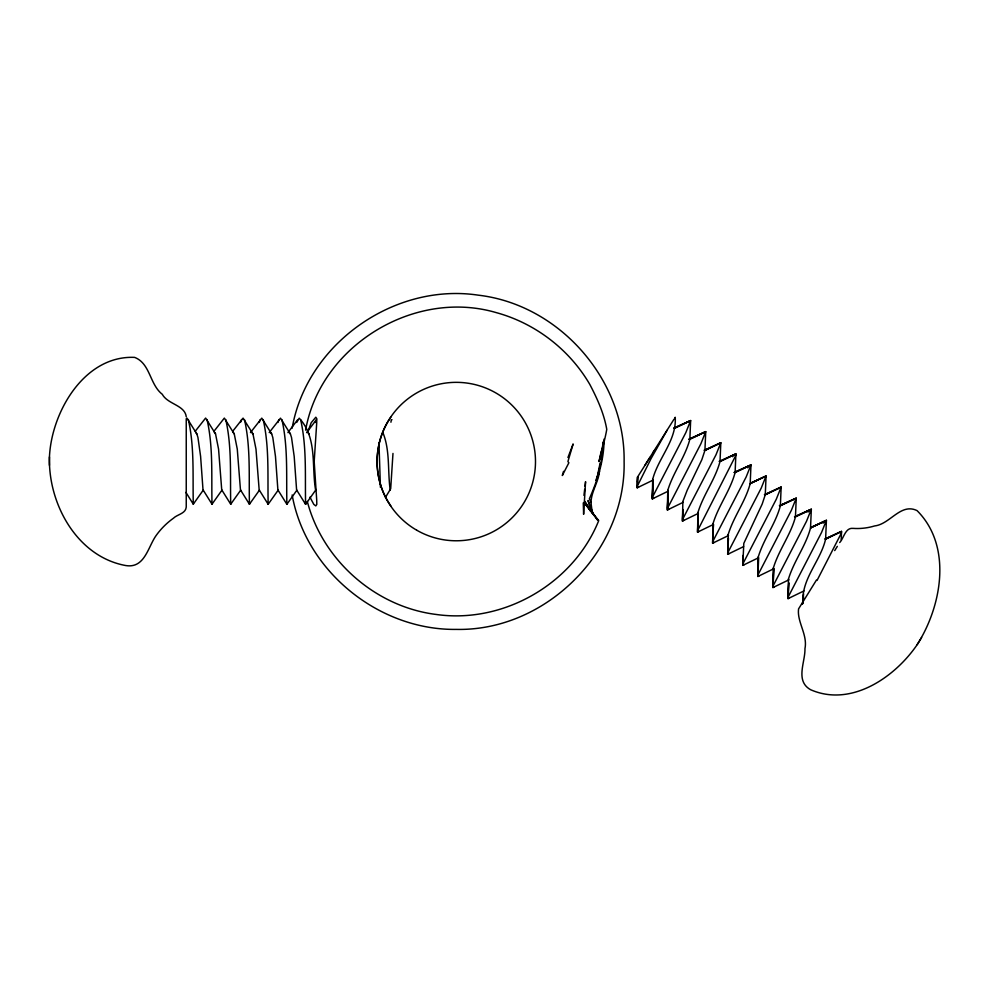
<?xml version="1.0" encoding="UTF-8"?>
<svg xmlns="http://www.w3.org/2000/svg" width="989" height="989" viewBox="0 0 989 989"><rect width="100%" height="100%" fill="white"/><g stroke="black" fill="none" stroke-linecap="round" stroke-linejoin="round"><path stroke-width="1.48" d="M674.795 417.964L675.227 417.284C676.748 440.303 658.266 457.969 652.691 479.282L653.074 480.122L637.176 487.812L637.472 477.155L650.02 457.301M652.691 479.282L652.27 498.901L668.156 491.199L667.773 490.359C673.113 472.581 685.117 457.227 689.84 439.326L690.643 420.548L673.88 428.15L690.643 420.548L685.834 432.613L652.431 497.207L653.074 480.122L652.27 498.901L653.667 498.11M667.773 490.359L667.352 509.978L683.238 502.288M697.95 512.525L697.529 532.144L713.415 524.454L713.032 523.614C718.373 505.836 730.376 490.482 735.099 472.569L735.903 453.79L720.017 461.48C715.294 479.393 703.29 494.747 697.95 512.525L697.69 530.45L735.767 455.496L735.903 453.79L720.017 461.48L720.82 442.713L704.922 450.403L701.844 459.7L687.194 490.235L682.867 501.448L682.435 521.067L698.333 513.365L697.529 532.144L698.926 531.365M713.032 523.614L712.612 543.221L728.497 535.531L728.127 534.69C733.455 516.913 745.459 501.559 750.181 483.646L750.997 464.879L734.221 472.482L750.997 464.879L746.176 476.933L712.772 541.527L713.415 524.454L712.612 543.221L714.009 542.442M728.127 534.69L727.694 554.31L743.592 546.62M758.291 556.856L757.871 576.476L773.757 568.774L773.386 567.933C778.714 550.168 790.718 534.802 795.44 516.901L796.256 498.122L779.48 505.725L796.256 498.122L791.435 510.188L758.031 574.782L758.291 556.856C763.632 539.079 775.636 523.725 780.358 505.812L781.162 487.033L765.276 494.735L762.198 504.031L743.802 543.381L742.788 565.387L758.674 557.697L757.871 576.476L759.268 575.685M773.386 567.933L772.953 587.553L788.851 579.863L788.468 579.022C793.808 561.245 805.812 545.891 810.535 527.978L811.339 509.199L794.575 516.814L811.339 509.199L806.517 521.265L773.114 585.859L773.757 568.774L772.953 587.553L774.362 586.774M788.468 579.022L788.048 598.642L803.933 590.94M392.979 453.432L390.692 488.727L385.487 497.356M186.241 418.681L186.241 507.073C185.685 513.699 177.39 514.305 173.409 518.248C166.721 523.02 160.848 528.905 156.077 535.581C147.905 547.127 144.691 568.588 125.887 565.572C76.969 556.77 48.053 503.661 49.45 456.918C51.477 412.067 84.362 355.138 134.652 357.388C150.427 363.507 149.549 384.412 162.295 394.302C167.722 404.402 184.844 405.02 186.241 416.752M841.219 539.796L841.515 531.365L825.617 539.067C820.598 561.159 801.016 579.195 803.006 602.993M637.485 482.125L637.695 476.809M668.045 494.055L667.513 508.284L700.917 443.69L705.738 431.624L688.962 439.24L705.738 431.624L704.922 450.403L720.82 442.713L715.999 454.779L682.595 519.361L682.917 510.831M728.399 538.375L727.855 552.616L761.258 488.022L766.079 475.956L750.181 483.646L766.079 475.956L765.276 494.735L781.162 487.033L776.353 499.099L742.949 563.693L743.209 556.572M637.645 476.859L637.176 487.812L638.585 487.033M668.094 492.646L667.352 509.978L668.749 509.199M682.929 509.508L682.435 521.067L683.844 520.276M728.374 538.424L727.694 554.31L729.103 553.519M743.221 555.286L742.788 565.387L744.185 564.608M49.45 465.337L49.45 456.918M803.13 602.833L803.538 596.886M604.056 439.054C604.192 459.947 597.677 479.838 589.357 498.802L590.977 502.573L592.349 513.476M193.424 502.684L193.288 504.167L185.92 492.386M212.153 502.709L212.005 504.192L203.005 489.79L200.594 456.312L197.936 437.447L196.823 433.887L186.909 418.038M230.87 502.733L230.721 504.217L221.721 489.815L218.557 449.08L215.54 433.911L205.625 418.063L195.229 431.266M249.587 502.758L249.438 504.242L240.451 489.839L237.273 449.105L234.257 433.936L224.342 418.087L213.958 431.291M268.303 502.783L268.167 504.266L259.167 489.864L255.99 449.13L252.974 433.961L243.071 418.112L232.675 431.315M287.02 502.808L286.884 504.291L277.884 489.889L275.474 456.411L272.816 437.546L271.691 433.986L261.788 418.137L250.501 432.514L251.775 432.242L252.974 433.961M305.749 502.832L305.601 504.316L296.601 489.914L294.19 456.436L291.532 437.571L290.42 434.01L280.505 418.162L269.218 432.539L270.492 432.267L271.691 433.986M802.462 604.217L803.612 593.894M583.943 495.39L584.672 489.295M585.031 486.254L585.575 481.692L583.621 514.305L583.263 502.907M600.855 458.537L603.191 441.922L601.127 461.566L596.454 480.778L600.113 463.037M390.927 422.229L391.298 419.756L392.015 419.744M292.151 428.175C306.837 343.962 393.894 282.508 478.182 295.155C559.428 304.55 625.407 379.776 624.108 461.566C626 551.269 545.977 631.291 456.275 629.4C378.886 630.389 305.786 571.382 292.151 494.957M305.626 430.128C320.411 345.767 414.23 288.553 496.181 312.598C535.234 323.23 569.454 349.488 589.827 384.461C597.282 398.629 603.982 413.489 606.764 429.362C604.872 440.241 601.633 450.836 599.013 461.566L601.263 450.984M563.545 471.333L562.321 475.524L568.873 462.765L567.909 461.566L573.138 443.95L567.946 457.499M308.42 430.203L311.214 422.699L315.825 417.21L316.801 418.718L316.703 423.156L314.193 461.566L316.703 499.964L316.801 504.402L315.825 505.911L313.81 504.402L309.953 497.146M240.5 422.414L241.551 419.559M259.217 422.439L260.268 419.583M277.946 422.464L278.985 419.608M296.663 422.488L299.222 418.186C317.481 437.793 311.473 466.264 315.615 490.198L305.601 504.316C304.946 476.129 306.899 447.325 300.644 419.67M315.38 422.513L316.431 419.657L306.664 432.589L307.925 432.317L309.137 434.035M595.811 480.345L599.519 470.949C598.518 482.076 591.348 491.36 590.977 502.573M637.336 486.118L651.083 458.55L667.081 430.264M817.038 580.444L841.367 533.071L841.515 531.365L825.617 539.067L826.421 520.288L810.535 527.978L826.421 520.288L821.599 532.354L788.208 596.936L788.74 582.706L788.048 598.642L789.445 597.851M921.6 637.522L917.186 644.63C941.911 605.886 952.456 545.953 917.05 510.608C900.658 502.635 890.199 524.182 874.635 525.938C867.662 528.039 860.319 528.905 853.05 528.373C845.236 527.446 843.889 538.239 839.698 542.553M816.432 580.086L798.58 608.878C796.837 621.834 807.815 634.703 804.959 648.673C805.318 662.271 794.933 680.914 810.584 689.704C851.022 707.456 894.81 677.465 917.211 644.605M834.704 550.601L837.324 546.373M644.989 465.189L674.016 419.2M390.828 417.21C372.618 443.035 372.618 480.085 390.828 505.911M203.301 490.05L193.288 504.167C192.62 475.981 194.586 447.176 188.33 419.521M222.018 490.074L212.005 504.192C211.349 476.006 213.303 447.201 207.047 419.546M240.747 490.099L230.721 504.217C230.066 476.03 232.019 447.226 225.764 419.571M259.464 490.124L249.438 504.242C248.783 476.055 250.749 447.251 244.481 419.596M278.181 490.148L268.167 504.266C267.5 476.08 269.465 447.275 263.198 419.62M296.898 490.173L286.884 504.291C286.217 476.105 288.182 447.3 281.927 419.645M297.701 419.633L287.947 432.564L289.208 432.292L290.42 434.01M652.901 452.641L656.449 448.165M732.54 456.683L734.493 454.569L719.139 461.406M747.622 467.76L749.575 465.646L735.099 472.569M807.964 512.092L809.917 509.978L795.44 516.901M823.058 523.169L825.011 521.055L811.054 527.273M674.758 428.237L689.234 421.314M689.84 439.326L704.316 432.403M780.358 505.812L794.835 498.889M704.057 450.316L719.399 443.48M750.7 482.941L764.658 476.735M764.398 494.648L779.752 487.812M824.739 538.98L840.094 532.144M382.805 432.416C390.259 450.329 387.515 471.036 390.198 490.037M233.045 432.23L234.257 433.936M214.329 432.205L215.54 433.911M195.612 432.181L196.823 433.887M590.693 511.449L584.561 501.176L597.69 520.14L584.128 502.647L598.741 520.573C573.422 583.708 503.475 624.084 436.149 614.453C375.597 606.9 322.711 560.516 307.319 501.472M593.61 514.849L588.022 500.508L590.631 509.1M378.972 442.837L380.431 487.392M416.666 530.166A79.219 79.219 0 0 0 535.494 461.566A79.219 79.219 0 0 0 416.666 392.954A79.219 79.219 0 0 0 416.666 530.166"/></g></svg>
